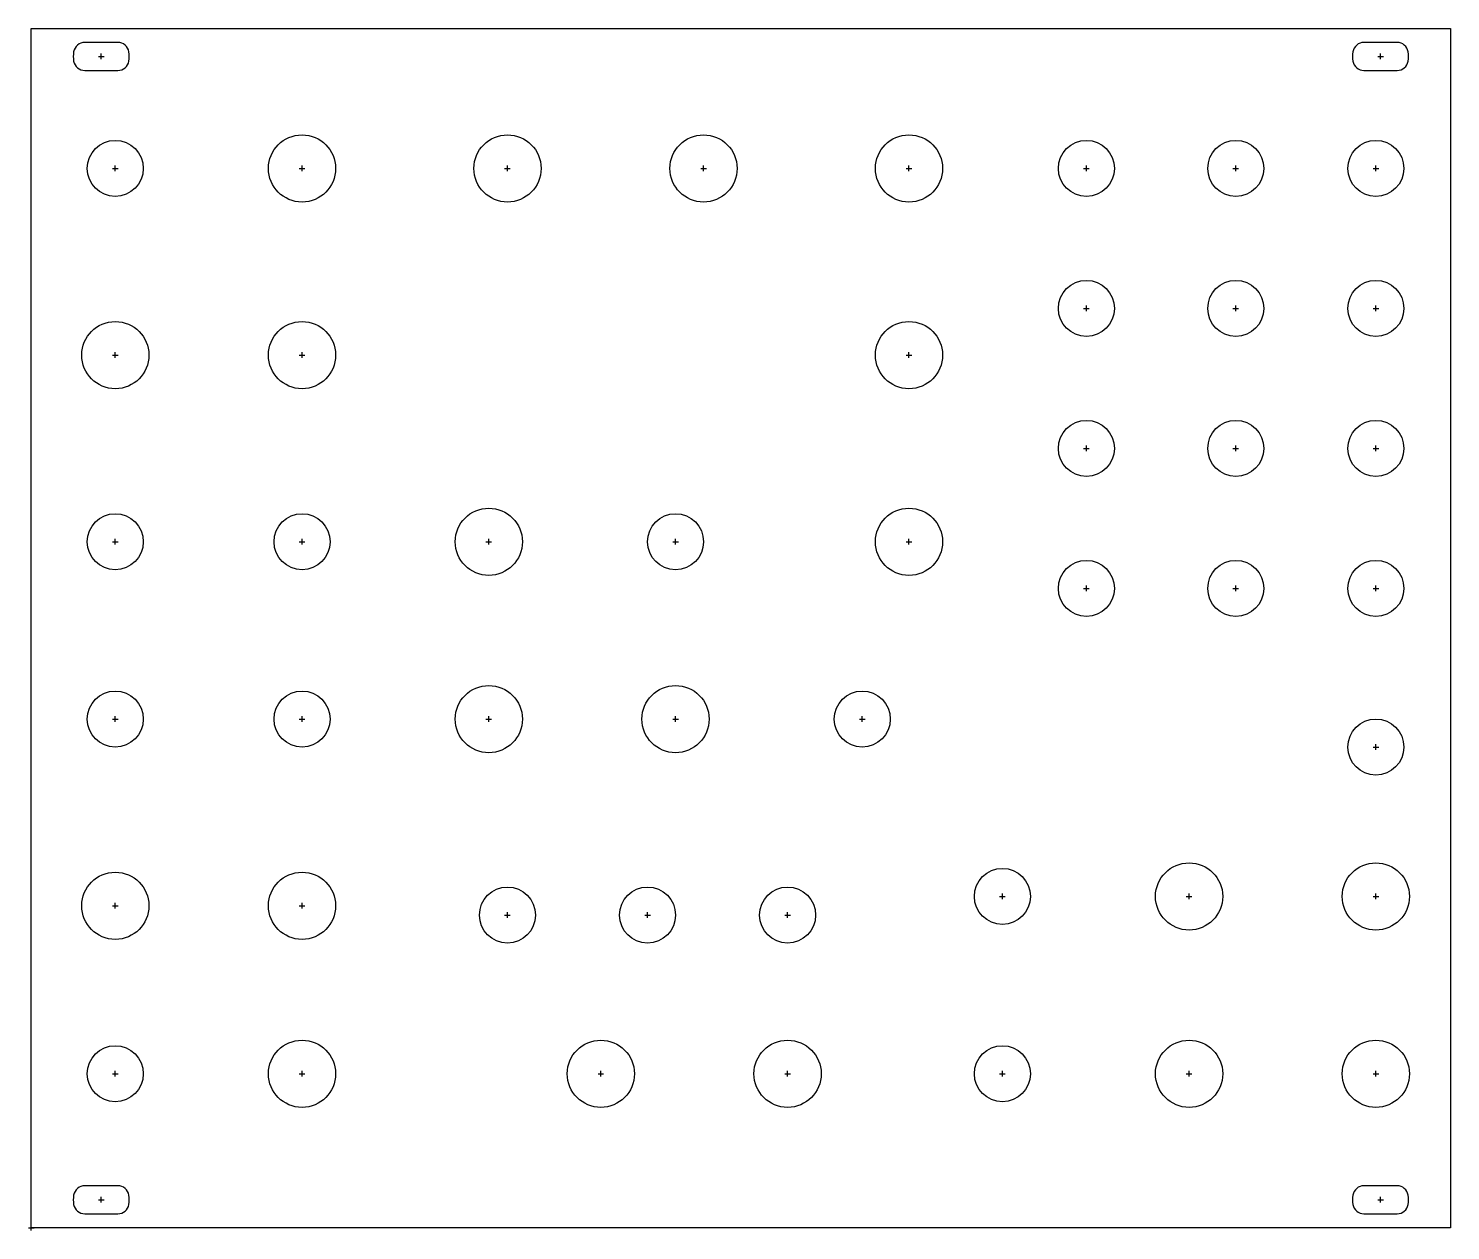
# Model space of a CAD drawing. Header units: millimetres. Extents: x 0 to 152, y 0 to 128.
import ezdxf

# ---------------------------------------------------------------- set-up
doc = ezdxf.new("R2010")
doc.units = ezdxf.units.MM
doc.layers.add('Contour', color=7, linetype='CONTINUOUS')
doc.layers.add('Reference_points', color=1, linetype='CONTINUOUS')

msp = doc.modelspace()

# ---------------------------------------------------------------- linework, layer by layer
at = {"layer": 'Contour', "color": 7, "linetype": 'CONTINUOUS'}
for p, q in [((0, 0), (0, 128.5)), ((0, 128.5), (152, 128.5)), ((152, 128.5), (152, 0)), ((9.275, 127), (5.725, 127)), ((146.275, 127), (142.725, 127)), ((5.725, 124), (9.275, 124)), ((142.725, 124), (146.275, 124)), ((9.275, 4.5), (5.725, 4.5)), ((146.275, 4.5), (142.725, 4.5)), ((152, 0), (0, 0)), ((5.725, 1.5), (9.275, 1.5)), ((142.725, 1.5), (146.275, 1.5))]:
    msp.add_line(p, q, dxfattribs=at)
for centre, radius in [((9, 113.5), 3), ((29, 113.5), 3.6), ((51, 113.5), 3.6), ((72, 113.5), 3.6), ((94, 113.5), 3.6), ((113, 113.5), 3), ((129, 113.5), 3), ((144, 113.5), 3), ((113, 98.5), 3), ((129, 98.5), 3), ((144, 98.5), 3), ((9, 93.5), 3.6), ((29, 93.5), 3.6), ((94, 93.5), 3.6), ((113, 83.5), 3), ((129, 83.5), 3), ((144, 83.5), 3), ((9, 73.5), 3), ((29, 73.5), 3), ((49, 73.5), 3.6), ((69, 73.5), 3), ((94, 73.5), 3.6), ((113, 68.5), 3), ((129, 68.5), 3), ((144, 68.5), 3), ((49, 54.5), 3.6), ((69, 54.5), 3.6), ((9, 54.5), 3), ((29, 54.5), 3), ((89, 54.5), 3), ((144, 51.5), 3), ((9, 34.5), 3.6), ((29, 34.5), 3.6), ((104, 35.5), 3), ((124, 35.5), 3.6), ((144, 35.5), 3.6), ((51, 33.5), 3), ((66, 33.5), 3), ((81, 33.5), 3), ((29, 16.5), 3.6), ((61, 16.5), 3.6), ((81, 16.5), 3.6), ((124, 16.5), 3.6), ((144, 16.5), 3.6), ((9, 16.5), 3), ((104, 16.5), 3)]:
    msp.add_circle(centre, radius, dxfattribs=at)
for centre, radius, start, end in [((5.72522, 125.8), 1.2, 90.01031, 170.40593), ((9.27478, 125.8), 1.2, 9.59407, 89.98969), ((142.72522, 125.8), 1.2, 90.01031, 170.40593), ((146.27478, 125.8), 1.2, 9.59407, 89.98969), ((7.5, 125.5), 2.99996, 170.4058, 189.5942), ((5.72522, 125.2), 1.2, 189.59407, 269.98969), ((9.27478, 125.2), 1.2, 270.01031, 350.40593), ((7.5, 125.5), 2.99996, 350.4058, 369.5942), ((144.5, 125.5), 2.99996, 170.4058, 189.5942), ((142.72522, 125.2), 1.2, 189.59407, 269.98969), ((146.27478, 125.2), 1.2, 270.01031, 350.40593), ((144.5, 125.5), 2.99996, 350.4058, 369.5942), ((7.5, 3), 2.99996, 170.4058, 189.5942), ((5.72522, 3.3), 1.2, 90.01031, 170.40593), ((9.27478, 3.3), 1.2, 9.59407, 89.98969), ((7.5, 3), 2.99996, 350.4058, 369.5942), ((144.5, 3), 2.99996, 170.4058, 189.5942), ((142.72522, 3.3), 1.2, 90.01031, 170.40593), ((146.27478, 3.3), 1.2, 9.59407, 89.98969), ((144.5, 3), 2.99996, 350.4058, 369.5942), ((5.72522, 2.7), 1.2, 189.59407, 269.98969), ((9.27478, 2.7), 1.2, 270.01031, 350.40593), ((142.72522, 2.7), 1.2, 189.59407, 269.98969), ((146.27478, 2.7), 1.2, 270.01031, 350.40593)]:
    msp.add_arc(centre, radius, start, end, dxfattribs=at)
at = {"layer": 'Reference_points', "color": 1, "linetype": 'CONTINUOUS'}
for p, q in [((7.199, 125.5), (7.801, 125.5)), ((7.5, 125.199), (7.5, 125.801)), ((144.199, 125.5), (144.801, 125.5)), ((144.5, 125.199), (144.5, 125.801)), ((8.699, 113.5), (9.301, 113.5)), ((9, 113.199), (9, 113.801)), ((28.699, 113.5), (29.301, 113.5)), ((29, 113.199), (29, 113.801)), ((50.699, 113.5), (51.301, 113.5)), ((51, 113.199), (51, 113.801)), ((71.699, 113.5), (72.301, 113.5)), ((72, 113.199), (72, 113.801)), ((93.699, 113.5), (94.301, 113.5)), ((94, 113.199), (94, 113.801)), ((112.699, 113.5), (113.301, 113.5)), ((113, 113.199), (113, 113.801)), ((128.699, 113.5), (129.301, 113.5)), ((129, 113.199), (129, 113.801)), ((143.699, 113.5), (144.301, 113.5)), ((144, 113.199), (144, 113.801)), ((112.699, 98.5), (113.301, 98.5)), ((113, 98.199), (113, 98.801)), ((128.699, 98.5), (129.301, 98.5)), ((129, 98.199), (129, 98.801)), ((143.699, 98.5), (144.301, 98.5)), ((144, 98.199), (144, 98.801)), ((8.699, 93.5), (9.301, 93.5)), ((9, 93.199), (9, 93.801)), ((28.699, 93.5), (29.301, 93.5)), ((29, 93.199), (29, 93.801)), ((93.699, 93.5), (94.301, 93.5)), ((94, 93.199), (94, 93.801)), ((113, 83.199), (113, 83.801)), ((129, 83.199), (129, 83.801)), ((144, 83.199), (144, 83.801)), ((112.699, 83.5), (113.301, 83.5)), ((128.699, 83.5), (129.301, 83.5)), ((143.699, 83.5), (144.301, 83.5)), ((8.699, 73.5), (9.301, 73.5)), ((9, 73.199), (9, 73.801)), ((28.699, 73.5), (29.301, 73.5)), ((29, 73.199), (29, 73.801)), ((48.699, 73.5), (49.301, 73.5)), ((49, 73.199), (49, 73.801)), ((68.699, 73.5), (69.301, 73.5)), ((69, 73.199), (69, 73.801)), ((93.699, 73.5), (94.301, 73.5)), ((94, 73.199), (94, 73.801)), ((113, 68.199), (113, 68.801)), ((129, 68.199), (129, 68.801)), ((144, 68.199), (144, 68.801)), ((112.699, 68.5), (113.301, 68.5)), ((128.699, 68.5), (129.301, 68.5)), ((143.699, 68.5), (144.301, 68.5)), ((8.699, 54.5), (9.301, 54.5)), ((9, 54.199), (9, 54.801)), ((28.699, 54.5), (29.301, 54.5)), ((29, 54.199), (29, 54.801)), ((48.699, 54.5), (49.301, 54.5)), ((49, 54.199), (49, 54.801)), ((68.699, 54.5), (69.301, 54.5)), ((69, 54.199), (69, 54.801)), ((88.699, 54.5), (89.301, 54.5)), ((89, 54.199), (89, 54.801)), ((144, 51.199), (144, 51.801)), ((143.699, 51.5), (144.301, 51.5)), ((103.699, 35.5), (104.301, 35.5)), ((104, 35.199), (104, 35.801)), ((123.699, 35.5), (124.301, 35.5)), ((124, 35.199), (124, 35.801)), ((143.699, 35.5), (144.301, 35.5)), ((144, 35.199), (144, 35.801)), ((8.699, 34.5), (9.301, 34.5)), ((9, 34.199), (9, 34.801)), ((28.699, 34.5), (29.301, 34.5)), ((29, 34.199), (29, 34.801)), ((51, 33.199), (51, 33.801)), ((66, 33.199), (66, 33.801)), ((81, 33.199), (81, 33.801)), ((50.699, 33.5), (51.301, 33.5)), ((65.699, 33.5), (66.301, 33.5)), ((80.699, 33.5), (81.301, 33.5)), ((9, 16.199), (9, 16.801)), ((29, 16.199), (29, 16.801)), ((61, 16.199), (61, 16.801)), ((81, 16.199), (81, 16.801)), ((104, 16.199), (104, 16.801)), ((124, 16.199), (124, 16.801)), ((144, 16.199), (144, 16.801)), ((8.699, 16.5), (9.301, 16.5)), ((28.699, 16.5), (29.301, 16.5)), ((60.699, 16.5), (61.301, 16.5)), ((80.699, 16.5), (81.301, 16.5)), ((103.699, 16.5), (104.301, 16.5)), ((123.699, 16.5), (124.301, 16.5)), ((143.699, 16.5), (144.301, 16.5)), ((7.5, 2.699), (7.5, 3.301)), ((144.5, 2.699), (144.5, 3.301)), ((7.199, 3), (7.801, 3)), ((144.199, 3), (144.801, 3)), ((-0.301, 0), (0.301, 0)), ((0, -0.301), (0, 0.301))]:
    msp.add_line(p, q, dxfattribs=at)

doc.saveas('drawing.dxf')
